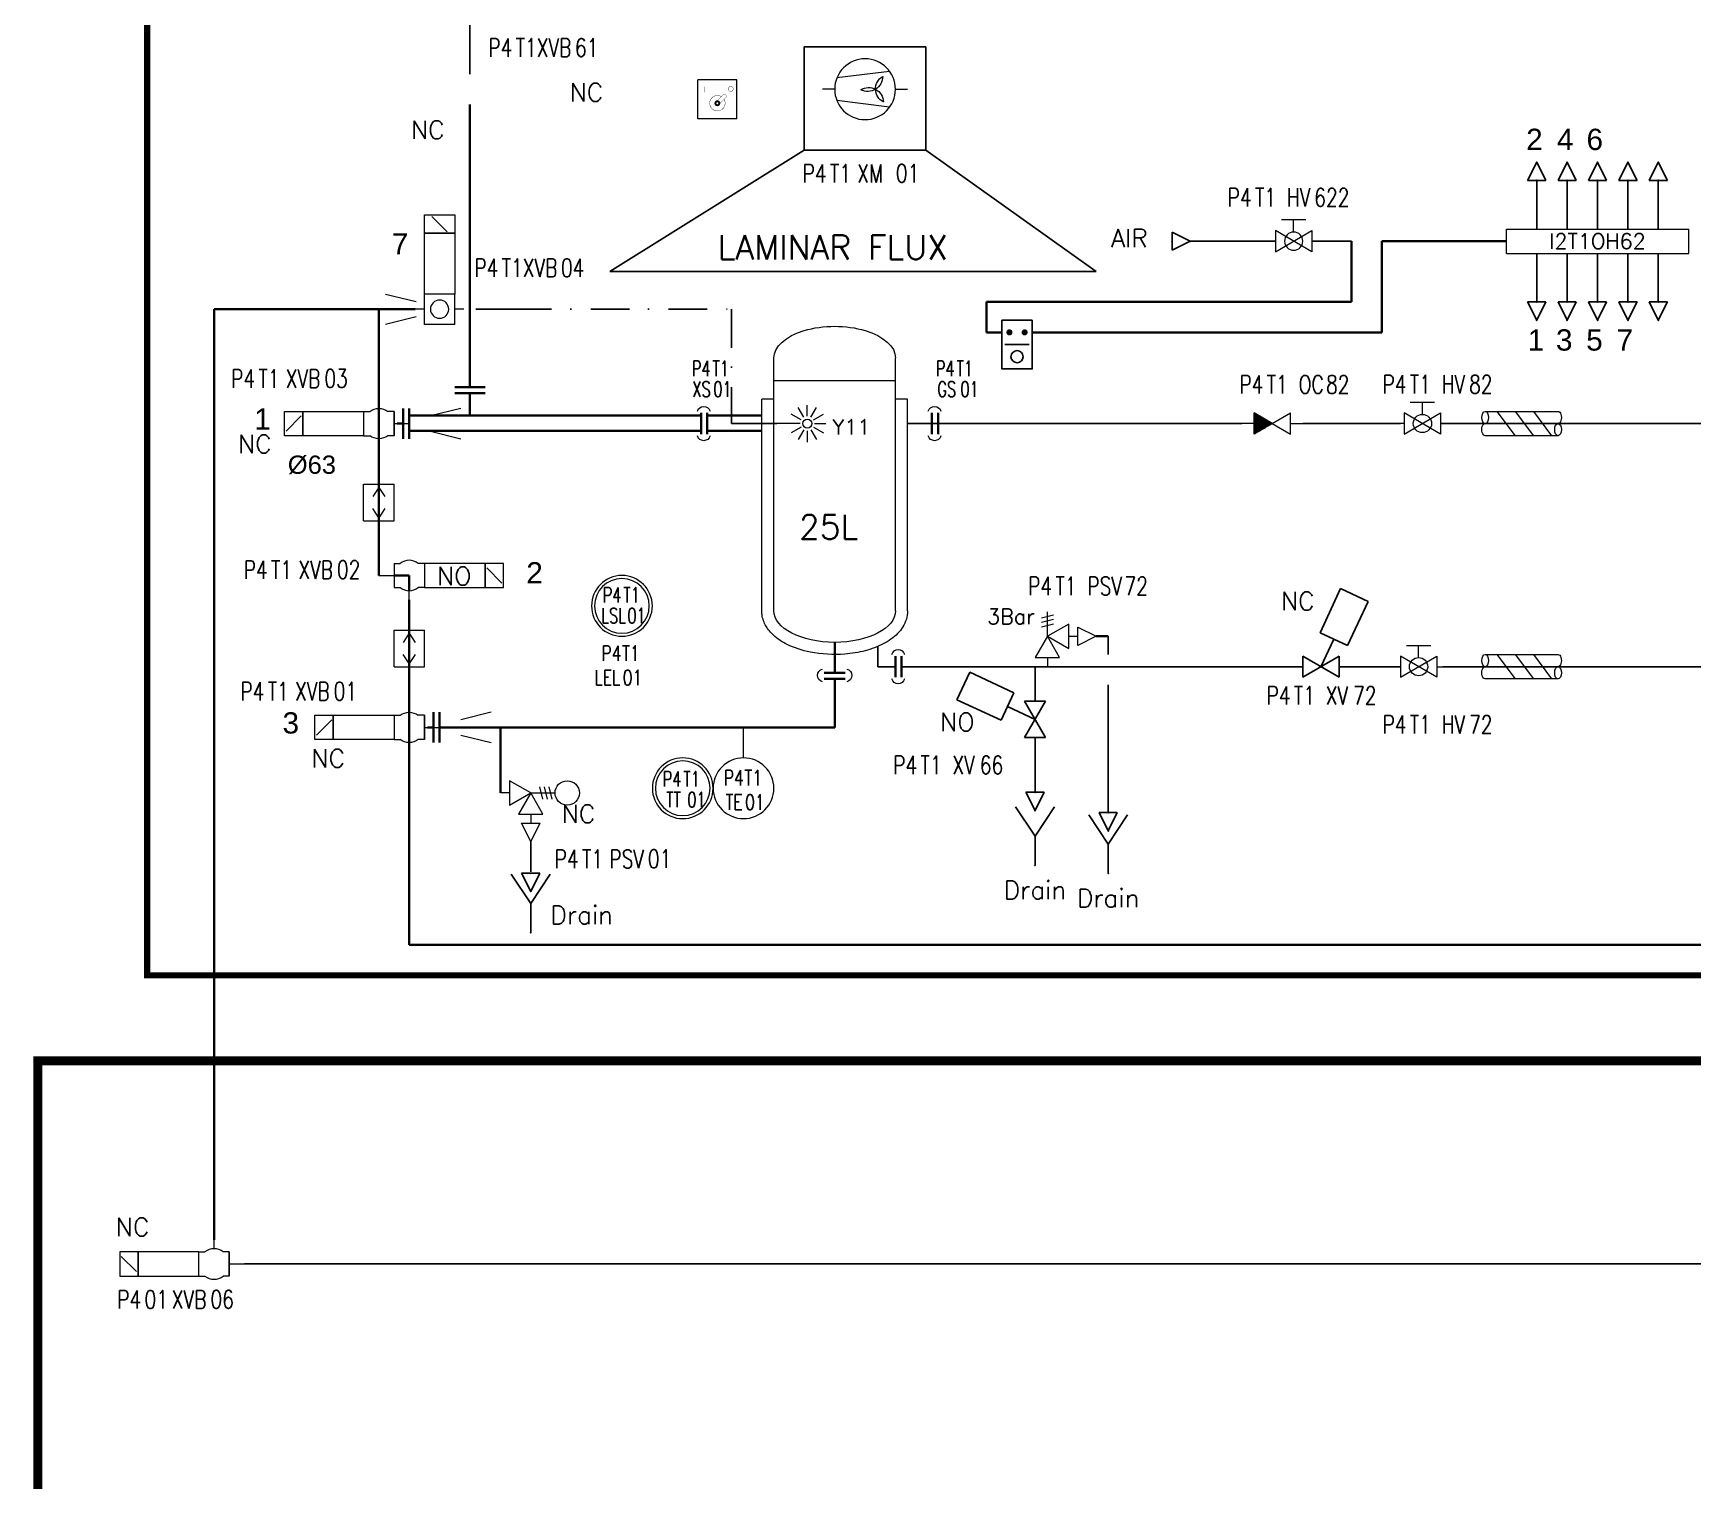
# Model space of a CAD drawing. Header units: inches. Extents: x 12478 to 14012, y 23861 to 24899.
# Drawn here: x 12477.8 to 12750.8, y 24528.4 to 24766.6 of the extents above; entities that cross this region are included whole.
import ezdxf
from ezdxf.enums import TextEntityAlignment as Align

# ---------------------------------------------------------------- set-up
doc = ezdxf.new("R2010")
doc.units = ezdxf.units.IN
doc.header["$MEASUREMENT"] = 0
doc.linetypes.add('ACAD_ISO02W100', pattern=[15, 12, -3])
doc.linetypes.add('DASHDOT2', pattern=[12.7, 6.35, -3.175, 0, -3.175])
for name, color, linetype, lineweight in [('11 Pipe Air Instrument', 3, 'Continuous', 30), ('15 Pipe Drain', 32, 'Continuous', 30), ('19 Pipe Process', 30, 'Continuous', 30), ('31 Equipment', 7, 'Continuous', 9), ('40 TXT Data', 7, 'Continuous', 9), ('43 TXT English', 7, 'Continuous', 9)]:
    doc.layers.add(name, color=color, linetype=linetype, lineweight=lineweight)
for name, color, linetype in [('14 Pipe Water Cold', 142, 'Continuous'), ('60 TXT International', 7, 'Continuous'), ('CUVERIE', 7, 'Continuous'), ('DIAMETRE', 7, 'Continuous'), ('MATERIEL-DIVERS', 7, 'Continuous'), ('POMPES-PROCESS', 7, 'Continuous'), ('REPERES', 7, 'Continuous'), ('Skid', 5, 'Continuous'), ('techn-data', 7, 'Continuous'), ('TEXTES', 7, 'Continuous'), ('TUYAUTERIE-EAU UTILITES FROIDE', 142, 'Continuous'), ('TUYAUTERIE-EGOUT', 32, 'Continuous'), ('TUYAUTERIE-GAZ', 3, 'Continuous'), ('TUYAUTERIE-NEP', 4, 'DASHDOT2'), ('TUYAUTERIE-PROCESS', 30, 'Continuous'), ('TXT_ENG', 7, 'Continuous'), ('VANNES', 7, 'Continuous'), ('ZN', 1, 'Continuous')]:
    doc.layers.add(name, color=color, linetype=linetype)
doc.layers.add('34 Equipment Labels', color=7, linetype='Continuous', plot=False)
doc.layers.get('REPERES').off()
doc.styles.add('ROMANS', font='ROMANS.SHX')
doc.styles.get("Standard").update_dxf_attribs({"font": 'arial.ttf'})

# ---------------------------------------------------------------- blocks, each defined once
blk = doc.blocks.new('APV-VLV-SSEAT-SW41-3')
at = {"layer": '31 Equipment', "ltscale": 38}
for p, q in [((1.25, 15.25), (-1.25, 12.75)), ((-2, 2.5), (-2, 1.5)), ((2, 2.5), (2, 1.5)), ((2.5, 0), (4, 0)), ((-2, -2.5), (-2, -1.5)), ((2, -2.5), (-2, -2.5)), ((-2, -2.5), (2, -2.5)), ((0, -2.5), (0, -5)), ((2, -2.5), (2, -1.5))]:
    blk.add_line(p, q, dxfattribs=at)
for points in [[(-2, 12.5), (2, 12.5), (2, 15.5), (-2, 15.5)], [(-2, 2.5), (2, 2.5), (2, 12.5), (-2, 12.5)]]:
    blk.add_lwpolyline(points, close=True, dxfattribs=at)
for start, end in [(143.1301, 216.8699), (323.1301, 36.8699)]:
    blk.add_arc((0, 0), 2.5, start, end, dxfattribs=at)
blk = doc.blocks.new('APV-VLV-SSEAT-SW42-3')
at = {"layer": '31 Equipment', "ltscale": 38}
for p, q in [((1.25, 15.25), (-1.25, 12.75)), ((-2, 2.5), (-2, 1.5)), ((2, 2.5), (2, 1.5)), ((-2, -2.5), (-2, -1.5)), ((2, -2.5), (-2, -2.5)), ((-2, -2.5), (2, -2.5)), ((0, -2.5), (0, -5)), ((2, -2.5), (2, -1.5))]:
    blk.add_line(p, q, dxfattribs=at)
at = {"layer": '31 Equipment'}
for p, q in [((-4, 0), (-2.5, 0)), ((2.5, 0), (4, 0))]:
    blk.add_line(p, q, dxfattribs=at)
at = {"layer": '31 Equipment', "lineweight": 30}
blk.add_line((2.5, 0), (-2.5, 0), dxfattribs=at)
at = {"layer": '31 Equipment', "ltscale": 38}
for points in [[(-2, 12.5), (2, 12.5), (2, 15.5), (-2, 15.5)], [(-2, 2.5), (2, 2.5), (2, 12.5), (-2, 12.5)]]:
    blk.add_lwpolyline(points, close=True, dxfattribs=at)
for start, end in [(143.1301, 216.8699), (323.1301, 36.8699)]:
    blk.add_arc((0, 0), 2.5, start, end, dxfattribs=at)
blk = doc.blocks.new('APV-VLV-SSEAT-SW41-4')
at = {"layer": '31 Equipment', "ltscale": 38}
for p, q in [((1.25, 15.25), (-1.25, 12.75)), ((-2, 2.5), (-2, 1.5)), ((2, 2.5), (2, 1.5)), ((-2, -2.5), (-2, -1.5)), ((-2, -2.5), (2, -2.5)), ((2, -2.5), (2, -1.5))]:
    blk.add_line(p, q, dxfattribs=at)
at = {"layer": '31 Equipment', "lineweight": 30}
for p, q in [((2.5, 0), (0, 0)), ((0, 0), (0, -2.5))]:
    blk.add_line(p, q, dxfattribs=at)
at = {"layer": '31 Equipment'}
for p, q in [((4, 0), (2.5, 0)), ((0, -5), (0, -2.5))]:
    blk.add_line(p, q, dxfattribs=at)
at = {"layer": '31 Equipment', "ltscale": 38}
for points in [[(-2, 12.5), (2, 12.5), (2, 15.5), (-2, 15.5)], [(-2, 2.5), (2, 2.5), (2, 12.5), (-2, 12.5)]]:
    blk.add_lwpolyline(points, close=True, dxfattribs=at)
for start, end in [(143.1301, 216.8699), (323.1301, 36.8699)]:
    blk.add_arc((0, 0), 2.5, start, end, dxfattribs=at)
blk = doc.blocks.new('FLE23-A')
at = {"color": 7}
for p, q in [((0, 1.5), (-3, 0)), ((-3, 0), (0, -1.5)), ((0, -1.5), (0, 1.5))]:
    blk.add_line(p, q, dxfattribs=at)
at = {"layer": 'MATERIEL-DIVERS', "color": 7, "extrusion": (-1, 0, 0)}
blk.add_point((-3, 0), dxfattribs=at)
at = {"layer": 'MATERIEL-DIVERS', "color": 2}
for p in [(-3, 0), (0, 0)]:
    blk.add_point(p, dxfattribs=at)
at = {"layer": 'MATERIEL-DIVERS', "color": 7, "extrusion": (1, 0, 0)}
blk.add_point((0, 0), dxfattribs=at)
blk = doc.blocks.new('APV-INS-M-L-TE')
at = {"layer": '31 Equipment', "color": 7}
blk.add_line((0, -5), (0, -10), dxfattribs=at)
blk.add_circle((0, 0), 5, dxfattribs=at)
blk = doc.blocks.new('APV-INS-F-L-TT')
at = {"layer": '31 Equipment'}
for radius in [5, 4.5]:
    blk.add_circle((0, 0), radius, dxfattribs=at)
blk = doc.blocks.new('APV-PMP-GEN-FAN-1')
at = {"layer": '31 Equipment', "color": 7}
for p, q in [((4.62, 1.91), (-4.01, 2.99)), ((-3.44, 2.92), (-3.44, 2.92)), ((-4.03, -2.96), (4.65, -1.85))]:
    blk.add_line(p, q, dxfattribs=at)
at = {"layer": '31 Equipment', "ltscale": 38}
for p, q in [((-5, 0), (-7, 0)), ((5, 0), (7, 0))]:
    blk.add_line(p, q, dxfattribs=at)
at = {"layer": '31 Equipment', "color": 7}
blk.add_circle((0, 0), 5, dxfattribs=at)
for centre, radius, start, end in [((-4.14, 0.04), 2.42, 297.7105, 59.0333), ((-0.6, -2.14), 2.41, 57.3705, 179.0726), ((-0.42, 2.11), 2.48, 179.801, 296.7761)]:
    blk.add_arc(centre, radius, start, end, dxfattribs=at)
blk = doc.blocks.new('APV-FCE-RELV-SI2-1')
at = {"layer": '31 Equipment'}
for p, q in [((1, 3.5), (-1, 3)), ((1, 2.75), (-1, 2.25)), ((0, 0), (0, 4)), ((1, 2), (-1, 1.5))]:
    blk.add_line(p, q, dxfattribs=at)
at = {"layer": '31 Equipment', "color": 7}
for p, q in [((0, 0), (-2, -3.5)), ((3.5, 2), (0, 0)), ((0, 0), (3.5, -2)), ((2, -3.5), (0, 0)), ((3.5, -2), (3.5, 2)), ((3.5, 0), (5, 0)), ((5, -1.5), (5, 1.5)), ((5, 1.5), (8, 0)), ((8, 0), (5, -1.5)), ((-2, -3.5), (2, -3.5)), ((0, -3.5), (0, -5))]:
    blk.add_line(p, q, dxfattribs=at)
blk = doc.blocks.new('APV-FCE-GEN-REDCON-1')
at = {"layer": '31 Equipment', "color": 7}
for p, q in [((-2.5, 2.5), (2.5, 1.25)), ((2.5, 1.25), (2.5, 1.25)), ((2.5, -1.25), (-2.5, -2.5))]:
    blk.add_line(p, q, dxfattribs=at)
blk = doc.blocks.new('APV-FTG-CONX-FLANGE-1')
at = {"layer": '31 Equipment', "lineweight": 30}
for p, q in [((0, 2.5), (0, -2.5)), ((1, 2.5), (1, -2.5))]:
    blk.add_line(p, q, dxfattribs=at)
blk = doc.blocks.new('APV-OTH-GEN-CLOSEST-1')
at = {"layer": '31 Equipment'}
for p, q in [((-3, -2.5), (-3, 2.5)), ((-3, 2.5), (3, 2.5)), ((-1, 1), (-2.5, 0)), ((-2.5, 0), (2.5, 0)), ((-2.5, 0), (-1, -1)), ((2.5, 0), (1, 1)), ((2.5, 0), (1, -1)), ((3, -2.5), (3, 2.5)), ((-3, -2.5), (3, -2.5))]:
    blk.add_line(p, q, dxfattribs=at)
blk = doc.blocks.new('APV-INS-F-L-LS')
at = {"layer": '31 Equipment'}
for radius in [5, 4.5]:
    blk.add_circle((0, 0), radius, dxfattribs=at)
blk = doc.blocks.new('APV-FCE-RELV-OVERP-1')
at = {"layer": '31 Equipment'}
for p, q in [((1, 3.5), (-1, 3)), ((1, 2.75), (-1, 2.25)), ((0, 0), (0, 4)), ((1, 2), (-1, 1.5))]:
    blk.add_line(p, q, dxfattribs=at)
at = {"layer": '31 Equipment', "color": 7}
for p, q in [((0, 0), (-2, -3.5)), ((3.5, 2), (0, 0)), ((0, 0), (3.5, -2)), ((2, -3.5), (0, 0)), ((3.5, -2), (3.5, 2)), ((3.5, 0), (5, 0)), ((5, -1.5), (5, 1.5)), ((5, 1.5), (8, 0)), ((8, 0), (5, -1.5)), ((-2, -3.5), (2, -3.5)), ((0, -3.5), (0, -5))]:
    blk.add_line(p, q, dxfattribs=at)
at = {"layer": '31 Equipment'}
blk.add_circle((0, 6), 2, dxfattribs=at)
blk = doc.blocks.new('EGOUT')
at = {"color": 7}
for p, q in [((-3.2, 9.61), (0, 4.81)), ((0, 4.81), (3.2, 9.61)), ((0, 4.81), (0, 0))]:
    blk.add_line(p, q, dxfattribs=at)
at = {"color": 7, "extrusion": (0, -1, 0)}
blk.add_point((0, 0), dxfattribs=at)
at = {"layer": 'POMPES-PROCESS', "style": 'ROMANS'}
blk.add_attdef('EGOUT', text='', height=3, dxfattribs=at).set_placement((0, -4), align=Align.MIDDLE)
blk = doc.blocks.new('APV-OTH-GEN-INSULATE-1')
at = {"layer": '31 Equipment'}
for p, q in [((6, 2), (-6, 2)), ((-5, -2), (-2, 2)), ((-2, -2), (1, 2)), ((1, -2), (4, 2)), ((-6, -2), (6, -2))]:
    blk.add_line(p, q, dxfattribs=at)
for centre, major_axis in [((-6, 1), (0, 1)), ((6, -1), (0, -1))]:
    blk.add_ellipse(centre, major_axis=major_axis, ratio=0.547943, start_param=0, end_param=3.141593, dxfattribs=at)
at = {"layer": '31 Equipment', "extrusion": (0, 0, -1)}
for centre, major_axis in [((-6, -1), (0, -1)), ((6, 1), (0, 1))]:
    blk.add_ellipse(centre, major_axis=major_axis, ratio=0.547943, dxfattribs=at)
blk = doc.blocks.new('APV-OTH-GEN-DATA-1')
at = {"layer": '40 TXT Data', "color": 5, "style": 'ROMANS'}
blk.add_attdef('DATA', (-1, 2), '', height=2.5, dxfattribs=at)
blk = doc.blocks.new('NBF-NOTE-2TEXT')
at = {"layer": '43 TXT English', "style": 'ROMANS'}
blk.add_attdef('NOTE-ENG', text='', height=3, dxfattribs=at).set_placement((5, -1), align=Align.BOTTOM_LEFT)
at = {"layer": '60 TXT International', "style": 'ROMANS'}
blk.add_attdef('NOTE-RUS', text='', height=3, dxfattribs=at).set_placement((5, -5), align=Align.BOTTOM_LEFT)
blk = doc.blocks.new('APV-VLV-BFLY-SV-3')
at = {"layer": '31 Equipment', "ltscale": 38}
for p, q in [((1.25, 15.25), (-1.25, 12.75)), ((-4, 0), (-2.5, 0)), ((-2.5, 2.5), (2.5, 2.5)), ((-2.5, -2.5), (-2.5, 2.5)), ((2.5, -2.5), (2.5, 2.5)), ((2.5, 0), (4, 0)), ((-2.5, -2.5), (2.5, -2.5))]:
    blk.add_line(p, q, dxfattribs=at)
for points in [[(-2.5, 12.5), (2.5, 12.5), (2.5, 15.5), (-2.5, 15.5)], [(-2.5, 2.5), (2.5, 2.5), (2.5, 12.5), (-2.5, 12.5)]]:
    blk.add_lwpolyline(points, close=True, dxfattribs=at)
blk.add_circle((0, 0), 1.5, dxfattribs=at)
blk = doc.blocks.new('FLE23')
at = {"color": 7}
for p, q in [((0, -1.5), (0, 1.5)), ((0, 1.5), (3, 0)), ((3, 0), (0, -1.5))]:
    blk.add_line(p, q, dxfattribs=at)
at = {"layer": 'MATERIEL-DIVERS', "color": 2}
for p in [(0, 0), (3, 0)]:
    blk.add_point(p, dxfattribs=at)
at = {"layer": 'MATERIEL-DIVERS', "color": 7, "extrusion": (-1, 0, 0)}
blk.add_point((0, 0), dxfattribs=at)
at = {"layer": 'MATERIEL-DIVERS', "color": 7, "extrusion": (1, 0, 0)}
blk.add_point((3, 0), dxfattribs=at)
blk = doc.blocks.new('APV-PNE-GEN-AIRDISTR-1')
at = {"layer": '31 Equipment'}
for p, q in [((-10, 2), (-10, 4)), ((-5, 2), (-5, 4)), ((0, 2), (0, 4)), ((5, 2), (5, 4)), ((10, 2), (10, 4)), ((-15, -2), (-15, 2)), ((-15, 2), (15, 2)), ((15, -2), (15, 2)), ((-15, -2), (15, -2)), ((-10, -2), (-10, -4)), ((-5, -2), (-5, -4)), ((0, -2), (0, -4)), ((5, -2), (5, -4)), ((10, -2), (10, -4))]:
    blk.add_line(p, q, dxfattribs=at)
blk = doc.blocks.new('APV-VLVM-BALL-KHV+MF-1')
at = {"layer": '31 Equipment'}
for p, q in [((-2, 3.5), (2, 3.5)), ((0, 1.5), (0, 3.5)), ((-3, 1.734), (-3, -1.734)), ((-3, -1.734), (3, 1.734)), ((3, -1.734), (-3, 1.734)), ((3, 1.734), (3, -1.734))]:
    blk.add_line(p, q, dxfattribs=at)
at = {"layer": '31 Equipment', "ltscale": 38}
for p, q in [((-3, 0), (-4, 0)), ((3, 0), (4, 0))]:
    blk.add_line(p, q, dxfattribs=at)
at = {"layer": '31 Equipment'}
blk.add_circle((0, 0), 1.5, dxfattribs=at)
blk = doc.blocks.new('APV-INS-POS-SAFTY-1')
at = {"layer": 'MATERIEL-DIVERS'}
blk.add_line((-2, -2), (2, -2), dxfattribs=at)
blk.add_lwpolyline([(-2.5, 2), (-2.5, -6), (2.5, -6), (2.5, 2)], close=True, dxfattribs=at)
at = {"layer": 'MATERIEL-DIVERS', "const_width": 0.5}
for points in [[(-1.25, 0.25, 1), (-1.25, -0.25, 1)], [(1.25, 0.25, 1), (1.25, -0.25, 1)]]:
    blk.add_lwpolyline(points, format="xyb", close=True, dxfattribs=at)
at = {"layer": 'MATERIEL-DIVERS', "color": 240}
blk.add_circle((0, -4), 1, dxfattribs=at)
blk = doc.blocks.new('APV-TNK-OTH-8')
at = {"layer": '31 Equipment'}
for p, q in [((-10, 7.2), (-10, 48.8)), ((10, 7.2), (10, 48.8)), ((-10, 45), (10, 45)), ((-12, 7.2), (-12, 42)), ((-12, 42), (-10, 42)), ((10, 42), (12, 42)), ((12, 7.2), (12, 42))]:
    blk.add_line(p, q, dxfattribs=at)
for centre, start_param, end_param in [((0, 48.8), 0, 3.141593), ((0, 7.2), 3.141593, 6.283185)]:
    blk.add_ellipse(centre, major_axis=(10, 0), ratio=0.52, start_param=start_param, end_param=end_param, dxfattribs=at)
blk.add_open_spline([(-12, 7.2), (-12, 6.73), (-11.93, 6.26), (-11.65, 5.36), (-11.46, 4.93), (-10.96, 4.14), (-10.67, 3.78), (-9.68, 2.77), (-8.88, 2.21), (-7.08, 1.27), (-6.08, 0.9), (-3.94, 0.34), (-2.81, 0.16), (0.24, -0.08), (2.19, 0.03), (5.38, 0.67), (6.67, 1.09), (8.66, 2.08), (9.42, 2.58), (10.55, 3.62), (10.97, 4.12), (11.62, 5.24), (11.85, 5.86), (11.98, 6.74), (12, 6.97), (12, 7.2)], degree=3, knots=[3.141593, 3.141593, 3.141593, 3.141593, 3.298345, 3.298345, 3.455098, 3.455098, 3.61185, 3.61185, 3.92857, 3.92857, 4.245291, 4.245291, 4.562011, 4.562011, 5.081837, 5.081837, 5.476161, 5.476161, 5.770377, 5.770377, 5.988342, 5.988342, 6.206307, 6.206307, 6.283185, 6.283185, 6.283185, 6.283185], dxfattribs=at)
blk = doc.blocks.new('APV-FTG-CONX-CLAMP-1')
at = {"layer": '31 Equipment', "lineweight": 30}
for p, q in [((0, -1.75), (0, 1.75)), ((1, 1.75), (1, -1.75))]:
    blk.add_line(p, q, dxfattribs=at)
at = {"layer": '31 Equipment'}
for centre, start, end in [((0.56, 1.73), 15.7498, 164.2502), ((0.56, -1.73), 195.7498, 344.2502)]:
    blk.add_arc(centre, 1.09, start, end, dxfattribs=at)
blk = doc.blocks.new('APV-ELEC-BUTN-ONOFF-1')
at = {"layer": '31 Equipment'}
for p, q in [((-5, 5), (5, 5)), ((-5, -5), (-5, 5)), ((5, -5), (5, 5)), ((-5, -5), (5, -5))]:
    blk.add_line(p, q, dxfattribs=at)
for points, const_width in [([(-3.44, 3.32, 1), (-3.44, 2.04, 1)], 0.1), ([(-3.44, 3.32, -1), (-3.44, 2.04, -1)], 0.1), ([(-0.35, -1.35), (-2.26, 0.56, -0.414214), (-2.26, 0.98), (-1.98, 1.26, -0.414214), (-1.56, 1.26), (0.35, -0.65)], 0.08), ([(-1.72, 0.02, 7.872983), (-1.02, 0.72)], 0.1)]:
    blk.add_lwpolyline(points, format="xyb", dxfattribs=dict(at, const_width=const_width))
at = {"layer": '31 Equipment', "const_width": 0.5}
blk.add_lwpolyline([(-0.5, -1, 1), (0.5, -1, 1)], format="xyb", close=True, dxfattribs=at)
at = {"layer": '31 Equipment'}
blk.add_trace([(3.29, 3.26), (3.19, 3.26), (3.29, 1.79), (3.19, 1.79)], dxfattribs=at)
blk = doc.blocks.new('REPNORM1')
at = {"layer": 'TEXTES', "style": 'ROMANS', "width": 0.75}
for tag, p in [('ZONE', (-9.75, -1.25)), ('SOUSZONE', (-5.25, -1.25)), ('ELEMENT', (-0.75, -1.25)), ('NUM', (5.59, -1.22))]:
    blk.add_attdef(tag, p, '', height=3, dxfattribs=at)
blk = doc.blocks.new('REPNORM')
at = {"layer": 'TEXTES', "style": 'ROMANS', "width": 0.75}
for tag, p in [('ZONE', (-9.75, -1.25)), ('SOUSZONE', (-5.25, -1.25)), ('ELEMENT', (0, -1.25)), ('NUM', (4.5, -1.25))]:
    blk.add_attdef(tag, p, '', height=3, dxfattribs=at)
blk = doc.blocks.new('APV-FCE-NRV-GEN-1')
at = {"layer": '31 Equipment'}
h = blk.add_hatch(dxfattribs=at)
h.set_pattern_fill('ANSI31', color=256, scale=0.01, style=0)
h.set_pattern_definition([(45, (0, 0), (-0.02245064, 0.02245064), [])])
h.paths.add_polyline_path([(3, 1.75), (3, -1.75), (0, 0)])
at = {"layer": '31 Equipment', "linetype": 'ACAD_ISO02W100', "ltscale": 38}
for p, q in [((-3, 0), (-5, 0)), ((0, 0), (-3, 1.75)), ((-3, 1.75), (-3, -1.75)), ((0, 0), (-3, -1.75)), ((0, 0), (3, 1.75)), ((0, 0), (3, -1.75)), ((3, 1.75), (3, -1.75)), ((3, 0), (5, 0))]:
    blk.add_line(p, q, dxfattribs=at)
blk = doc.blocks.new('REPINS')
at = {"layer": 'TEXTES', "style": 'ROMANS', "width": 0.75}
for tag, p in [('ZONE', (-3.3, 1)), ('SOUSZONE', (0.1, 1)), ('NUM', (0.2, -3))]:
    blk.add_attdef(tag, p, '', height=2.5, dxfattribs=at)
blk.add_attdef('ELEMENT', text='', height=2.5, dxfattribs=at).set_placement((-0.2, -3), align=Align.RIGHT)
blk = doc.blocks.new('REPINS2')
at = {"layer": 'TEXTES', "style": 'ROMANS', "width": 0.7}
for tag, p in [('ZONE', (-3.35, 0.8)), ('SOUSZONE', (0.05, 0.8)), ('NUM', (0.7, -2.6))]:
    blk.add_attdef(tag, p, '', height=2.5, dxfattribs=at)
blk.add_attdef('ELEMENT', text='', height=2.5, dxfattribs=at).set_placement((-1.56, -2.59), align=Align.CENTER)
blk = doc.blocks.new('VANNE SIEGE INCLINE')
at = {"color": 7}
for p, q in [((-3, 1.73), (-3, -1.73)), ((-3, -1.73), (3, 1.73)), ((3, -1.73), (-3, 1.73)), ((3, 1.73), (3, -1.73))]:
    blk.add_line(p, q, dxfattribs=at)
at = {"color": 7, "extrusion": (-1, 0, 0)}
blk.add_point((-3, 0), dxfattribs=at)
at = {"color": 7, "extrusion": (1, 0, 0)}
blk.add_point((3, 0), dxfattribs=at)
at = {"layer": 'VANNES'}
for p, q in [((3.23, 12.84), (-0.15, 5.59)), ((7.76, 10.73), (3.23, 12.84)), ((4.38, 3.47), (7.76, 10.73)), ((-0.15, 5.59), (4.38, 3.47)), ((0, 0), (2.11, 4.53))]:
    blk.add_line(p, q, dxfattribs=at)
blk = doc.blocks.new('APV-TNK-ACC-SPRAYBALL-1')
at = {"layer": '31 Equipment'}
for p, q in [((0, -3.81), (0, 0)), ((-0.6, -3.97), (-1.53, -2.35)), ((0.6, -3.97), (1.53, -2.35)), ((-1.19, -5), (-3.05, -5)), ((-1.03, -4.4), (-2.65, -3.47)), ((1.03, -4.4), (2.65, -3.47)), ((1.19, -5), (3.05, -5)), ((-1.03, -5.6), (-2.65, -6.53)), ((-0.6, -6.03), (-1.53, -7.65)), ((0, -6.19), (0, -8.05)), ((0.6, -6.03), (1.53, -7.65)), ((1.03, -5.6), (2.65, -6.53))]:
    blk.add_line(p, q, dxfattribs=at)
blk.add_circle((0, -5), 0.738, dxfattribs=at)

msp = doc.modelspace()

# ---------------------------------------------------------------- linework, layer by layer
at = {"layer": '11 Pipe Air Instrument'}
for p, q in [((12694.61, 24722.37), (12694.61, 24732.37)), ((12699.61, 24717.37), (12699.61, 24732.37)), ((12720.11, 24732.37), (12699.61, 24732.37)), ((12694.61, 24722.37), (12634.61, 24722.37)), ((12634.61, 24717.37), (12634.61, 24722.37)), ((12637.11, 24717.37), (12634.61, 24717.37)), ((12699.61, 24717.37), (12642.11, 24717.37))]:
    msp.add_line(p, q, dxfattribs=at)
at = {"layer": '14 Pipe Water Cold'}
for p, q in [((12626.64, 24702.37), (12621.61, 24702.37)), ((12616.69, 24662.37), (12616.69, 24665.64)), ((12619.61, 24662.37), (12616.69, 24662.37))]:
    msp.add_line(p, q, dxfattribs=at)
at = {"layer": '15 Pipe Drain'}
msp.add_line((12654.61, 24667.37), (12652.61, 24667.37), dxfattribs=at)
at = {"layer": '19 Pipe Process'}
for p, q in [((12549.61, 24708.37), (12549.61, 24754.87)), ((12507.5, 24568.1), (12507.5, 24721.18)), ((12534.61, 24721.18), (12507.5, 24721.18)), ((12534.61, 24721.18), (12534.61, 24704.87)), ((12540.61, 24721.18), (12534.61, 24721.18)), ((12549.61, 24703.71), (12549.61, 24707.37)), ((12537.61, 24702.37), (12538.61, 24702.37)), ((12539.78, 24703.71), (12587.58, 24703.71)), ((12588.63, 24703.71), (12592.12, 24703.71)), ((12592.12, 24703.71), (12597.61, 24703.71)), ((12534.61, 24699.87), (12534.61, 24677.37)), ((12539.79, 24701.16), (12587.61, 24701.16)), ((12588.63, 24701.16), (12592.12, 24701.16)), ((12592.12, 24701.16), (12597.61, 24701.16)), ((12539.61, 24655.37), (12539.61, 24673.37)), ((12609.61, 24661.37), (12609.61, 24666.37)), ((12539.61, 24616.6), (12539.61, 24664.37)), ((12609.61, 24652.37), (12609.61, 24660.34)), ((12542.61, 24652.37), (12543.61, 24652.37)), ((12544.61, 24652.37), (12609.61, 24652.37)), ((12554.61, 24641.6), (12554.61, 24652.37)), ((13009.26, 24616.6), (12539.61, 24616.6))]:
    msp.add_line(p, q, dxfattribs=at)
at = {"layer": 'MATERIEL-DIVERS'}
for p, q in [((12604.61, 24747.37), (12604.61, 24764.37)), ((12604.61, 24764.37), (12624.61, 24764.37)), ((12624.61, 24764.37), (12624.61, 24747.37)), ((12572.61, 24727.37), (12604.61, 24747.37)), ((12624.61, 24747.37), (12604.61, 24747.37)), ((12624.61, 24747.37), (12652.61, 24727.37)), ((12652.61, 24727.37), (12572.61, 24727.37))]:
    msp.add_line(p, q, dxfattribs=at)
at = {"layer": 'Skid', "linetype": 'DASHDOT2', "const_width": 1}
msp.add_lwpolyline([(12496.5, 24894.6), (12964.5, 24894.6), (12964.5, 24611.6), (12496.5, 24611.6)], close=True, dxfattribs=at)
at = {"layer": 'TUYAUTERIE-EAU UTILITES FROIDE'}
for p, q in [((12549.61, 24759.87), (12549.61, 24819.37)), ((12626.61, 24702.37), (12676.61, 24702.37)), ((12702.67, 24702.37), (12686.61, 24702.37)), ((12768.11, 24702.37), (12709.34, 24702.37)), ((12620.61, 24662.37), (12686.61, 24662.37)), ((12642.57, 24656.7), (12642.57, 24662.37)), ((12692.61, 24662.37), (12702.67, 24662.37)), ((12709.67, 24662.37), (12768.11, 24662.37))]:
    msp.add_line(p, q, dxfattribs=at)
at = {"layer": 'TUYAUTERIE-EGOUT'}
for p, q in [((12654.61, 24664.37), (12654.61, 24667.37)), ((12654.61, 24638.36), (12654.61, 24659.37)), ((12642.57, 24650.7), (12642.57, 24641.7)), ((12559.61, 24628.6), (12559.61, 24633.6))]:
    msp.add_line(p, q, dxfattribs=at)
at = {"layer": 'TUYAUTERIE-GAZ'}
for p, q in [((12725.11, 24734.37), (12725.11, 24742.37)), ((12730.11, 24734.37), (12730.11, 24742.37)), ((12735.11, 24734.37), (12735.11, 24742.37)), ((12740.11, 24734.37), (12740.11, 24742.37)), ((12745.11, 24734.37), (12745.11, 24742.37)), ((12668.11, 24732.37), (12682.11, 24732.37)), ((12688.11, 24732.37), (12694.61, 24732.37)), ((12725.11, 24730.37), (12725.11, 24722.37)), ((12730.11, 24730.37), (12730.11, 24722.37)), ((12735.11, 24730.37), (12735.11, 24722.37)), ((12740.11, 24722.37), (12740.11, 24730.37)), ((12745.11, 24722.37), (12745.11, 24730.37))]:
    msp.add_line(p, q, dxfattribs=at)
at = {"layer": 'TUYAUTERIE-NEP'}
for p, q in [((12550.58, 24721.18), (12556.68, 24721.18)), ((12556.68, 24721.18), (12592.61, 24721.18)), ((12592.61, 24721.18), (12592.61, 24702.37)), ((12592.61, 24702.37), (12595.16, 24702.37)), ((12600.11, 24702.37), (12593.64, 24702.37))]:
    msp.add_line(p, q, dxfattribs=at)
at = {"layer": 'TUYAUTERIE-PROCESS'}
msp.add_line((12512.5, 24564.1), (12894.28, 24564.1), dxfattribs=at)
at = {"layer": 'ZN', "const_width": 1.5}
msp.add_lwpolyline([(12478.5, 24597.54), (13028.76, 24597.54), (13028.76, 24820.54), (13635.97, 24820.54), (13635.97, 24350.51), (13547.76, 24350.51), (13547.76, 23862.15), (12478.5, 23862.15)], close=True, dxfattribs=at)

# ---------------------------------------------------------------- block references
at = {"layer": '19 Pipe Process', "rotation": 270}
msp.add_blockref('APV-VLV-SSEAT-SW41-4', (12539.61, 24677.37), dxfattribs=at)
at = {"layer": '31 Equipment', "xscale": -0.6400000000000003, "yscale": 0.6400000000000003, "zscale": 0.6400000000000003}
msp.add_blockref('APV-ELEC-BUTN-ONOFF-1', (12590.31, 24755.7), dxfattribs=at)
at = {"layer": '31 Equipment', "xscale": -1}
for name, p in [('APV-VLV-BFLY-SV-3', (12544.61, 24721.18)), ('APV-VLVM-BALL-KHV+MF-1', (12685.11, 24732.37)), ('APV-TNK-OTH-8', (12609.61, 24664.37)), ('APV-INS-POS-SAFTY-1', (12639.61, 24717.37)), ('APV-FTG-CONX-CLAMP-1', (12588.63, 24702.37)), ('APV-FTG-CONX-CLAMP-1', (12626.61, 24702.37)), ('APV-OTH-GEN-INSULATE-1', (12722.61, 24702.37)), ('APV-FTG-CONX-CLAMP-1', (12620.61, 24662.37)), ('APV-OTH-GEN-INSULATE-1', (12722.61, 24662.37))]:
    msp.add_blockref(name, p, dxfattribs=at)
at = {"layer": '31 Equipment'}
for name, p in [('APV-PNE-GEN-AIRDISTR-1', (12735.11, 24732.37)), ('APV-FCE-GEN-REDCON-1', (12538.23, 24721.18)), ('APV-VLVM-BALL-KHV+MF-1', (12706.3, 24702.37)), ('APV-VLVM-BALL-KHV+MF-1', (12705.67, 24662.37))]:
    msp.add_blockref(name, p, dxfattribs=at)
at = {"layer": '31 Equipment', "xscale": -1}
for name, p, rotation in [('APV-VLV-SSEAT-SW42-3', (12534.61, 24702.37), 89.99984796050532), ('APV-FTG-CONX-CLAMP-1', (12609.61, 24660.37), 270.0000000000001), ('APV-VLV-SSEAT-SW42-3', (12539.61, 24652.37), 89.99984796050532)]:
    msp.add_blockref(name, p, dxfattribs=dict(at, rotation=rotation))
at = {"layer": '31 Equipment', "rotation": 180}
msp.add_blockref('APV-FCE-NRV-GEN-1', (12681.61, 24702.37), dxfattribs=at)
at = {"layer": '31 Equipment'}
ref = msp.add_blockref('NBF-NOTE-2TEXT', (12555.61, 24674.87), dxfattribs=dict(at, xscale=-1))
ref.add_attrib('NOTE-ENG', 'NO', dxfattribs={"layer": '43 TXT English', "height": 3, "style": 'ROMANS'}).set_placement((12544.19, 24674.87), align=Align.BOTTOM_LEFT)
ref = msp.add_blockref('APV-OTH-GEN-DATA-1', (12642.61, 24667.37), dxfattribs=dict(at, xscale=-1))
ref.add_attrib('DATA', '3Bar', (12634.69, 24669.37), dxfattribs={"layer": '40 TXT Data', "color": 5, "height": 2.5, "style": 'ROMANS'})
at = {"layer": 'CUVERIE', "rotation": 90}
msp.add_blockref('APV-TNK-ACC-SPRAYBALL-1', (12600.11, 24702.37), dxfattribs=at)
at = {"layer": 'MATERIEL-DIVERS', "xscale": -1}
for name, p in [('APV-PMP-GEN-FAN-1', (12614.61, 24757.37)), ('APV-FTG-CONX-FLANGE-1', (12539.61, 24702.37)), ('APV-FCE-GEN-REDCON-1', (12545.61, 24702.37)), ('APV-INS-F-L-LS', (12574.61, 24672.37)), ('APV-FTG-CONX-FLANGE-1', (12544.61, 24652.37)), ('APV-FCE-GEN-REDCON-1', (12550.61, 24652.37)), ('APV-INS-F-L-TT', (12584.61, 24642.37))]:
    msp.add_blockref(name, p, dxfattribs=at)
at = {"layer": 'MATERIEL-DIVERS'}
for name, p, rotation in [('FLE23-A', (12725.11, 24742.37), 270), ('FLE23-A', (12730.11, 24742.37), 270), ('FLE23-A', (12735.11, 24742.37), 270), ('FLE23-A', (12740.11, 24742.37), 270), ('FLE23-A', (12745.11, 24742.37), 270), ('VANNE SIEGE INCLINE', (12642.57, 24653.7), 90), ('APV-FCE-RELV-OVERP-1', (12559.61, 24641.6), 270), ('FLE23-A', (12642.57, 24641.7), 90)]:
    msp.add_blockref(name, p, dxfattribs=dict(at, rotation=rotation))
for name, p in [('FLE23', (12665.11, 24732.37)), ('VANNE SIEGE INCLINE', (12689.61, 24662.37)), ('APV-FCE-RELV-SI2-1', (12644.61, 24667.37))]:
    msp.add_blockref(name, p, dxfattribs=at)
at = {"layer": 'MATERIEL-DIVERS', "xscale": -1}
for name, p, rotation in [('FLE23-A', (12725.11, 24722.37), 270), ('FLE23-A', (12730.11, 24722.37), 270), ('FLE23-A', (12735.11, 24722.37), 270), ('FLE23-A', (12740.11, 24722.37), 270), ('FLE23-A', (12745.11, 24722.37), 270), ('APV-FTG-CONX-FLANGE-1', (12549.61, 24707.37), 270), ('APV-OTH-GEN-CLOSEST-1', (12534.61, 24689.37), 270), ('APV-OTH-GEN-CLOSEST-1', (12539.61, 24665.37), 270), ('APV-INS-M-L-TE', (12594.61, 24642.37), 180), ('FLE23-A', (12654.61, 24638.36), 270), ('FLE23-A', (12559.61, 24628.39), 270)]:
    msp.add_blockref(name, p, dxfattribs=dict(at, rotation=rotation))
at = {"layer": 'MATERIEL-DIVERS'}
msp.add_blockref('EGOUT', (12642.57, 24629.7), dxfattribs=at).add_auto_attribs({'EGOUT': 'Drain'})
ref = msp.add_blockref('EGOUT', (12654.61, 24628.36), dxfattribs=dict(at, xscale=-1))
ref.add_attrib('EGOUT', 'Drain', dxfattribs={"layer": 'POMPES-PROCESS', "height": 3, "style": 'ROMANS'}).set_placement((12654.61, 24624.36), align=Align.MIDDLE)
ref = msp.add_blockref('EGOUT', (12559.61, 24618.6), dxfattribs=dict(at, xscale=-1))
ref.add_attrib('EGOUT', 'Drain', dxfattribs={"layer": 'POMPES-PROCESS', "height": 3, "style": 'ROMANS'}).set_placement((12568, 24621.6), align=Align.MIDDLE)
at = {"layer": 'REPERES'}
ref = msp.add_blockref('REPNORM', (12562.38, 24763.97), dxfattribs=at)
ref.add_attrib('ZONE', 'P4', (12552.63, 24762.72), dxfattribs={"layer": 'TEXTES', "height": 3, "style": 'ROMANS', "width": 0.75})
ref.add_attrib('SOUSZONE', 'T1', (12557.13, 24762.72), dxfattribs={"layer": 'TEXTES', "height": 3, "style": 'ROMANS', "width": 0.75})
ref.add_attrib('ELEMENT', 'XVB', (12560.6, 24762.72), dxfattribs={"layer": 'TEXTES', "height": 3, "style": 'ROMANS', "width": 0.75})
ref.add_attrib('NUM', '61', (12566.88, 24762.72), dxfattribs={"layer": 'TEXTES', "height": 3, "style": 'ROMANS', "width": 0.75})
for name, p, values in [('REPNORM1', (12614.08, 24743.26), {'ZONE': 'P4', 'SOUSZONE': 'T1', 'ELEMENT': 'XM', 'NUM': '01'}), ('REPNORM', (12684.01, 24739.32), {'ZONE': 'P4', 'SOUSZONE': 'T1', 'ELEMENT': 'HV', 'NUM': '622'}), ('REPINS2', (12629.61, 24709.37), {'ZONE': 'P4', 'SOUSZONE': 'T1', 'NUM': '01', 'ELEMENT': 'GS'}), ('REPNORM1', (12520.06, 24709.51), {'ZONE': 'P4', 'SOUSZONE': 'T1', 'ELEMENT': 'XVB', 'NUM': '03'}), ('REPNORM', (12685.94, 24708.55), {'ZONE': 'P4', 'SOUSZONE': 'T1', 'ELEMENT': 'OC', 'NUM': '82'}), ('REPNORM', (12709.48, 24708.58), {'ZONE': 'P4', 'SOUSZONE': 'T1', 'ELEMENT': 'HV', 'NUM': '82'}), ('REPNORM1', (12522.13, 24678.05), {'ZONE': 'P4', 'SOUSZONE': 'T1', 'ELEMENT': 'XVB', 'NUM': '02'}), ('REPINS2', (12574.81, 24672.11), {'ZONE': 'P4', 'SOUSZONE': 'T1', 'NUM': '01', 'ELEMENT': 'LSL'}), ('REPINS', (12574.54, 24662.32), {'ZONE': 'P4', 'SOUSZONE': 'T1', 'ELEMENT': 'LEL', 'NUM': '01'}), ('REPNORM1', (12521.59, 24658.05), {'ZONE': 'P4', 'SOUSZONE': 'T1', 'ELEMENT': 'XVB', 'NUM': '01'}), ('REPNORM', (12690.4, 24657.38), {'ZONE': 'P4', 'SOUSZONE': 'T1', 'ELEMENT': 'XV', 'NUM': '72'}), ('REPNORM', (12709.48, 24652.61), {'ZONE': 'P4', 'SOUSZONE': 'T1', 'ELEMENT': 'HV', 'NUM': '72'}), ('REPNORM', (12628.98, 24645.94), {'ZONE': 'P4', 'SOUSZONE': 'T1', 'ELEMENT': 'XV', 'NUM': '66'}), ('REPINS2', (12584.67, 24641.83), {'ZONE': 'P4', 'SOUSZONE': 'T1', 'NUM': '01', 'ELEMENT': 'TT'}), ('REPINS', (12594.67, 24641.83), {'ZONE': 'P4', 'SOUSZONE': 'T1', 'ELEMENT': 'TE', 'NUM': '01'}), ('REPNORM1', (12573.29, 24630.49), {'ZONE': 'P4', 'SOUSZONE': 'T1', 'ELEMENT': 'PSV', 'NUM': '01'}), ('REPNORM1', (12501.32, 24558.01), {'ZONE': 'P4', 'SOUSZONE': '01', 'ELEMENT': 'XVB', 'NUM': '06'})]:
    msp.add_blockref(name, p, dxfattribs=at).add_auto_attribs(values)
ref = msp.add_blockref('REPNORM', (12560.08, 24727.73), dxfattribs=at)
ref.add_attrib('ZONE', 'P4', (12550.33, 24726.48), dxfattribs={"layer": 'TEXTES', "height": 3, "style": 'ROMANS', "width": 0.75})
ref.add_attrib('SOUSZONE', 'T1', (12554.83, 24726.48), dxfattribs={"layer": 'TEXTES', "height": 3, "style": 'ROMANS', "width": 0.75})
ref.add_attrib('ELEMENT', 'XVB', (12558.3, 24726.48), dxfattribs={"layer": 'TEXTES', "height": 3, "style": 'ROMANS', "width": 0.75})
ref.add_attrib('NUM', '04', (12564.58, 24726.48), dxfattribs={"layer": 'TEXTES', "height": 3, "style": 'ROMANS', "width": 0.75})
ref = msp.add_blockref('REPINS2', (12589.46, 24709.37), dxfattribs=at)
ref.add_attrib('ZONE', 'P4', (12586.11, 24710.17), dxfattribs={"layer": 'TEXTES', "height": 2.5, "style": 'ROMANS', "width": 0.7})
ref.add_attrib('SOUSZONE', 'T1', (12589.51, 24710.17), dxfattribs={"layer": 'TEXTES', "height": 2.5, "style": 'ROMANS', "width": 0.7})
ref.add_attrib('NUM', '01', (12589.64, 24706.77), dxfattribs={"layer": 'TEXTES', "height": 2.5, "style": 'ROMANS', "width": 0.7})
ref.add_attrib('ELEMENT', 'XS', dxfattribs={"layer": 'TEXTES', "height": 2.5, "style": 'ROMANS', "width": 0.7}).set_placement((12587.72, 24706.78), align=Align.CENTER)
ref = msp.add_blockref('REPNORM', (12651.18, 24675.38), dxfattribs=at)
ref.add_attrib('ZONE', 'P4', (12641.43, 24674.13), dxfattribs={"layer": 'TEXTES', "height": 3, "style": 'ROMANS', "width": 0.75})
ref.add_attrib('SOUSZONE', 'T1', (12645.93, 24674.13), dxfattribs={"layer": 'TEXTES', "height": 3, "style": 'ROMANS', "width": 0.75})
ref.add_attrib('ELEMENT', 'PSV', (12651.18, 24674.13), dxfattribs={"layer": 'TEXTES', "height": 3, "style": 'ROMANS', "width": 0.75})
ref.add_attrib('NUM', '72', (12657.29, 24674.14), dxfattribs={"layer": 'TEXTES', "height": 3, "style": 'ROMANS', "width": 0.75})
at = {"layer": 'VANNES', "rotation": 90}
msp.add_blockref('APV-VLV-SSEAT-SW41-3', (12507.5, 24564.1), dxfattribs=at)

# ---------------------------------------------------------------- texts
at = {"layer": '31 Equipment', "color": 6}
for s, p in [('2', (12724.73, 24747.37)), ('4', (12729.79, 24747.37)), ('6', (12734.66, 24747.37)), ('7', (12538.11, 24730.18)), ('1', (12724.98, 24714.37)), ('3', (12729.63, 24714.37)), ('5', (12734.61, 24714.37)), ('7', (12739.61, 24714.37)), ('1', (12515.48, 24701.37)), ('2', (12560.23, 24676.06)), ('3', (12520.13, 24651.37))]:
    msp.add_text(s, height=3.5, dxfattribs=at).set_placement(p, align=Align.CENTER)
at = {"layer": '34 Equipment Labels', "insert": (12735.11, 24732.37), "char_height": 2.5, "attachment_point": 5, "line_spacing_factor": 0.888}
msp.add_mtext('{\\FROMANS;\\H2.5;\\W1;\\T1;I2T1OH62}\\P', dxfattribs=at)
at = {"layer": 'DIAMETRE'}
msp.add_text('%%C63', height=3, dxfattribs=at).set_placement((12519.64, 24694.1))
at = {"layer": 'techn-data', "style": 'ROMANS'}
msp.add_text('Y11', height=2.5, dxfattribs=at).set_placement((12612.36, 24701.79), align=Align.MIDDLE_CENTER)
at = {"layer": 'TEXTES', "style": 'ROMANS'}
for s, p in [('NC', (12566.01, 24755.35)), ('NC', (12539.9, 24749.19)), ('NC', (12511.45, 24697.5)), ('NC', (12683.03, 24671.66)), ('NO', (12626.96, 24651.78)), ('NC', (12523.53, 24645.78)), ('NC', (12564.7, 24636.66)), ('NC', (12491.34, 24568.69))]:
    msp.add_text(s, height=3, dxfattribs=at).set_placement(p)
at = {"layer": 'TXT_ENG', "style": 'ROMANS'}
msp.add_text('LAMINAR FLUX', height=4, dxfattribs=at).set_placement((12590.38, 24731.37), align=Align.MIDDLE_LEFT)
msp.add_text('AIR', height=3, dxfattribs=at).set_placement((12658.11, 24731.37), align=Align.CENTER)
msp.add_text('25L', height=4, dxfattribs=at).set_placement((12608.61, 24685.37), align=Align.MIDDLE_CENTER)

doc.saveas('drawing.dxf')
